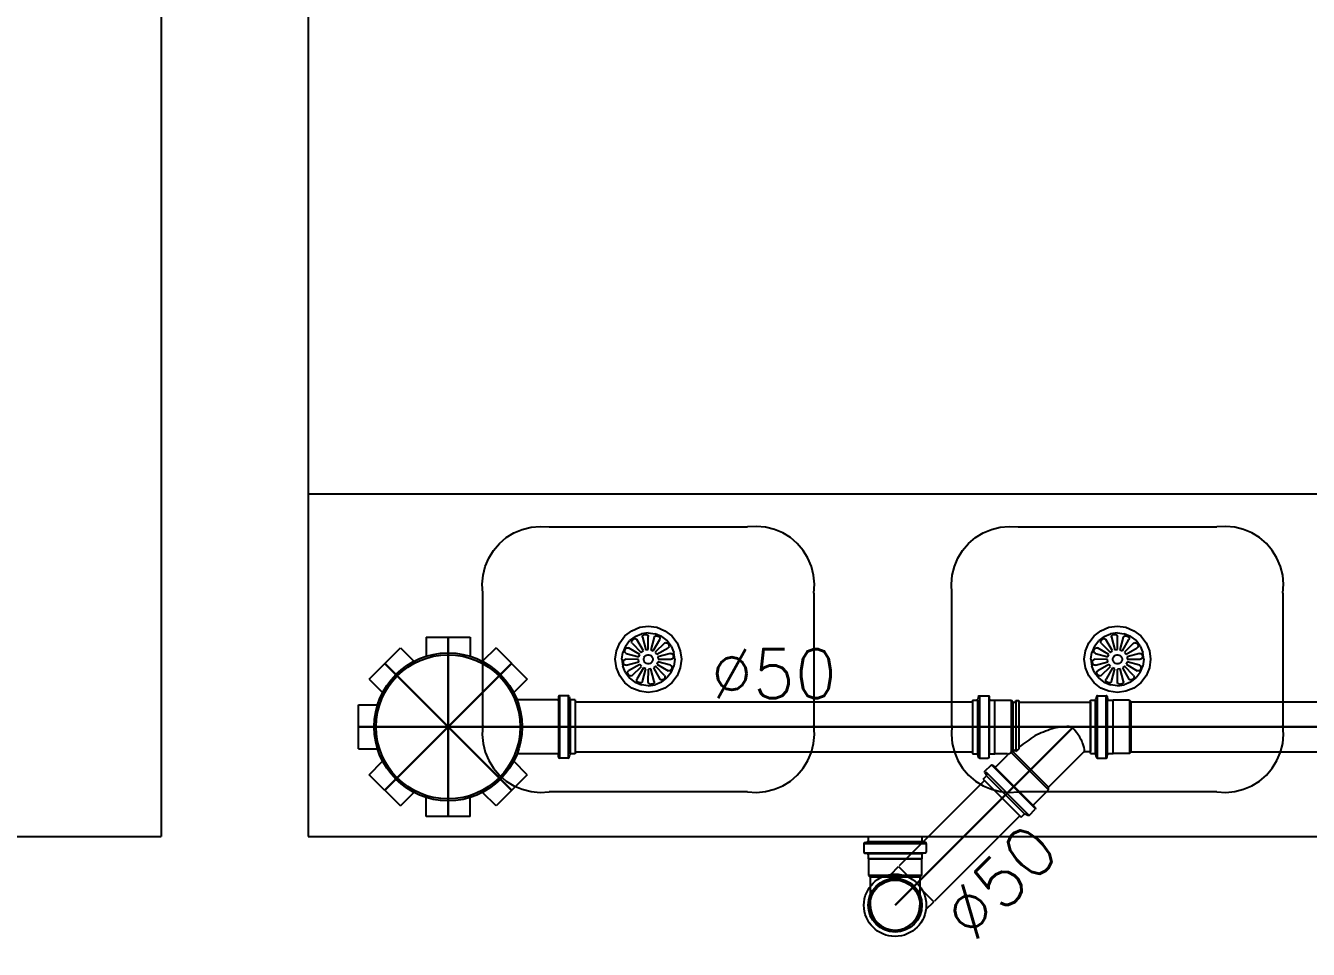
# Model space of a CAD drawing. Header units: millimetres. Extents: x 1111 to 1959, y -391 to -319.
# Drawn here: x 1414.269 to 1416.33, y -378.16 to -376.676 of the extents above; entities that cross this region are included whole.
import ezdxf
from ezdxf.enums import TextEntityAlignment as Align

# ---------------------------------------------------------------- set-up
doc = ezdxf.new("R2010")
doc.units = ezdxf.units.MM
for name, color, linetype in [('08', 8, 'Continuous'), ('ARQ-ALVENARIA', 4, 'Continuous'), ('Texto-Tubos', 7, 'Continuous'), ('TigreCad', 2, 'Continuous'), ('Tinterno', 9, 'Continuous')]:
    doc.layers.add(name, color=color, linetype=linetype)
doc.layers.add('TQ-Tubos detalhe', color=1, linetype='Continuous', lineweight=30)
doc.styles.add('TCTUBOS-TXT', font='txt.shx')

# ---------------------------------------------------------------- blocks, each defined once
blk = doc.blocks.new('01')
at = {"layer": 'ARQ-ALVENARIA', "color": 8}
for p, q in [((1149.524, -326.2613), (1149.524, -328.4613)), ((1149.674, -326.2613), (1149.674, -328.4613)), ((1144.524, -328.4613), (1149.524, -328.4613)), ((1149.674, -328.4613), (1151.674, -328.4613))]:
    blk.add_line(p, q, dxfattribs=at)
blk = doc.blocks.new('j9n50d')
at = {"layer": 'TigreCad'}
for p, q in [((30.3, 27.2), (28.5, 25.4)), ((30.3, -27.1), (30.3, 27.2)), ((47.1, 27.2), (30.3, 27.2)), ((47.3, 27.4), (47.1, 27.2)), ((47.1, -27.1), (47.1, 27.2)), ((51.9, 27.4), (47.3, 27.4)), ((53.2, 30.9), (52.9, 28.3)), ((53.4, 30.8), (53.4, -30.8)), ((62.9, 31.8), (54.2, 31.8)), ((62.9, 30.8), (62.9, -30.8)), ((63.9, 31.1), (64.7, 28.1)), ((70, 27.4), (65.6, 27.4)), ((70, 27.4), (70, -27.4)), ((28.5, 25.4), (0, 25.4)), ((28.5, -25.3), (0, -25.3)), ((30.3, -27.1), (28.5, -25.3)), ((47.1, -27.1), (30.3, -27.1)), ((47.3, -27.4), (47.1, -27.1)), ((51.9, -27.4), (47.3, -27.4)), ((53.2, -30.9), (52.9, -28.3)), ((62.9, -31.8), (54.2, -31.8)), ((63.9, -31.1), (64.7, -28.1)), ((70, -27.4), (65.6, -27.4))]:
    blk.add_line(p, q, dxfattribs=at)
for centre, radius, start, end in [((51.9, 28.4), 1, 270, 355), ((54.2, 30.8), 1, 90, 175), ((62.9, 30.8), 1, 15, 90), ((65.6, 28.4), 1, 195, 270), ((0, 0), 25.4, 90, 270), ((51.9, -28.4), 1, 5, 90), ((54.2, -30.8), 1, 185, 270), ((62.9, -30.8), 1, 270, 345), ((65.6, -28.4), 1, 90, 165)]:
    blk.add_arc(centre, radius, start, end, dxfattribs=at)
at = {"layer": 'Tinterno'}
for p, q in [((47.3, -27.4), (47.3, 27.4)), ((52.9, 27.4), (52.9, -27.4)), ((64.9, 27.4), (64.9, -27.4)), ((28.5, -25.3), (28.5, 25.4))]:
    blk.add_line(p, q, dxfattribs=at)
blk = doc.blocks.new('27150012p')
at = {"layer": 'TigreCad'}
for p, q in [((-80.6, 48.8), (-48.8, 80.6)), ((-48.8, 80.6), (-35.1, 66.9)), ((-22.5, 91.5), (-22.5, 72.1)), ((-22.5, 91.5), (22.5, 91.5)), ((22.5, 91.5), (22.5, 72.1)), ((48.8, 80.6), (35.1, 66.9)), ((48.8, 80.6), (80.6, 48.8)), ((-80.6, 48.8), (-66.9, 35.1)), ((80.6, 48.8), (66.9, 35.1)), ((111.4, 27.4), (70.4, 27.4)), ((112.7, 30.9), (112.4, 28.3)), ((122.4, 31.8), (113.7, 31.8)), ((113.7, 30.8), (113.7, -30.8)), ((122.4, 30.8), (122.4, -30.8)), ((123.4, 31.1), (124.2, 28.1)), ((129.5, 27.4), (125.1, 27.4)), ((129.5, 27.4), (129.5, -27.4)), ((-91.5, -22.5), (-91.5, 22.5)), ((-91.5, 22.5), (-72.1, 22.5)), ((-91.5, -22.5), (-72.1, -22.5)), ((-80.6, -48.8), (-66.9, -35.1)), ((80.6, -48.8), (66.9, -35.1)), ((111.4, -27.4), (70.4, -27.4)), ((112.7, -30.9), (112.4, -28.3)), ((122.4, -31.8), (113.7, -31.8)), ((123.4, -31.1), (124.2, -28.1)), ((129.5, -27.4), (125.1, -27.4)), ((-48.8, -80.6), (-80.6, -48.8)), ((80.6, -48.8), (48.8, -80.6)), ((-48.8, -80.6), (-35.1, -66.9)), ((-22.5, -91.5), (-22.5, -72.1)), ((22.5, -91.5), (22.5, -72.1)), ((48.8, -80.6), (35.1, -66.9)), ((22.5, -91.5), (-22.5, -91.5))]:
    blk.add_line(p, q, dxfattribs=at)
blk.add_circle((0, 0), 75.5, dxfattribs=at)
for centre, start, end in [((111.4, 28.4), 270, 355), ((113.7, 30.8), 90, 175), ((122.4, 30.8), 15, 90), ((125.1, 28.4), 195, 270), ((111.4, -28.4), 5, 90), ((113.7, -30.8), 185, 270), ((122.4, -30.8), 270, 345), ((125.1, -28.4), 90, 165)]:
    blk.add_arc(centre, 1, start, end, dxfattribs=at)
at = {"layer": 'Tinterno'}
for p, q in [((112.4, 27.4), (112.4, -27.4)), ((124.4, 27.4), (124.4, -27.4))]:
    blk.add_line(p, q, dxfattribs=at)
blk.add_circle((0, 0), 73.5, dxfattribs=at)
blk = doc.blocks.new('26276942p')
at = {"layer": 'TigreCad'}
for p, q in [((55.7, 25.3), (55.8, 26.9)), ((58.7, 26.9), (55.8, 26.9)), ((58.9, 25.3), (58.7, 26.9)), ((63.3, 27.1), (61.5, 25.3)), ((63.3, -26.1), (63.3, 27.1)), ((80.1, 27.1), (63.3, 27.1)), ((80.3, 27.3), (80.1, 27.1)), ((80.3, -27.4), (80.3, 27.3)), ((84.9, 27.3), (80.3, 27.3)), ((86.2, 30.9), (85.9, 28.3)), ((86.4, 30.8), (86.4, -30.8)), ((95.9, 31.8), (87.2, 31.8)), ((95.9, 30.8), (95.9, -30.8)), ((96.9, 31.1), (97.7, 28.1)), ((103, 27.3), (98.6, 27.3)), ((103, 27.3), (103, -27.4)), ((55.7, 25.3), (-17.5, 25.3)), ((55.7, 25.3), (55.7, -22.7)), ((61.5, 25.3), (58.9, 25.3)), ((58.9, 25.3), (58.9, -25.3)), ((-11.1, -25.3), (-17.5, -25.3)), ((25.5, -61.4), (-10.1, -25.8)), ((58.9, -25.3), (55.7, -22.7)), ((25.5, -64.2), (63.5, -26.3)), ((79.4, -40.7), (67.5, -28.9)), ((80.1, -27.1), (68.2, -27.1)), ((80.3, -27.4), (80.1, -27.1)), ((84.9, -27.4), (80.3, -27.4)), ((82.8, -39.1), (80.7, -40.8)), ((90.3, -45.3), (84.1, -39.1)), ((86.2, -30.9), (85.9, -28.3)), ((95.9, -31.8), (87.2, -31.8)), ((96.9, -31.1), (97.7, -28.1)), ((103, -27.4), (98.6, -27.4)), ((82.9, -39.3), (39.3, -82.9)), ((88.6, -49.9), (49.9, -88.6)), ((90.5, -46.5), (88.9, -49.2)), ((92.2, -53.5), (89.1, -50.4)), ((25.5, -64.2), (25.5, -61.4)), ((40.7, -79.4), (25.5, -64.2)), ((92.2, -53.5), (53.5, -92.2)), ((39.1, -82.8), (40.8, -80.7)), ((45.3, -90.3), (39.1, -84.1)), ((46.5, -90.5), (49.2, -88.9)), ((53.5, -92.2), (50.4, -89.1))]:
    blk.add_line(p, q, dxfattribs=at)
for points in [[(0.6, -1.3, -0.153495), (4.7, 0.2, -0.085604), (21.8, -2.1, -0.043194), (39.4, -9.3, -0.022416), (55.7, -20.8, -0.009739)], [(-11.3, -25.3, -0.086386), (-9.5, -16.9, -0.063763), (-4.1, -7.1, -0.026182), (0.6, -1.3, -0.049941)], [(58.9, -23.3, -0.003371), (61.2, -25.2, -0.009739), (67.2, -28.1, -0.042942)]]:
    blk.add_lwpolyline(points, format="xyb", dxfattribs=at)
for centre, radius, start, end in [((84.9, 28.3), 1, 270, 355), ((87.2, 30.8), 1, 90, 175), ((95.9, 30.8), 1, 15, 90), ((98.6, 28.3), 1, 195, 270), ((-11.1, -26.8), 1.5, 45, 90), ((68.2, -28.1), 1, 90, 225), ((83.4, -39.8), 1, 45, 130), ((84.9, -28.4), 1, 5, 90), ((87.2, -30.8), 1, 185, 270), ((95.9, -30.8), 1, 270, 345), ((98.6, -28.4), 1, 90, 165), ((80.1, -40), 1, 225, 310), ((89.8, -49.7), 1, 150, 225), ((89.6, -46), 1, 330, 45), ((39.8, -83.4), 1, 140, 225), ((40, -80.1), 1, 320, 45), ((46, -89.6), 1, 225, 300), ((49.7, -89.8), 1, 45, 120)]:
    blk.add_arc(centre, radius, start, end, dxfattribs=at)
at = {"layer": 'Tinterno'}
for p, q in [((55.8, 26.9), (55.8, -22.8)), ((58.7, 26.9), (58.7, -25.2)), ((80.1, -27.1), (80.1, 27.1)), ((85.9, 27.3), (85.9, -27.4)), ((97.9, 27.3), (97.9, -27.4)), ((-17.5, 25.3), (-17.5, -25.3)), ((61.5, -25.3), (61.5, 25.3)), ((61.6, -25.4), (25.5, -61.4)), ((80, -41.4), (41.4, -80)), ((89.6, -46), (46, -89.6))]:
    blk.add_line(p, q, dxfattribs=at)
blk = doc.blocks.new('11030602p')
at = {"layer": 'TigreCad'}
for p, q in [((0, 27.3), (4.4, 27.3)), ((0, -27.3), (0, 27.3)), ((6.1, 31.1), (5.3, 28.1)), ((7.1, 31.8), (15.8, 31.8)), ((7.1, -30.8), (7.1, 30.8)), ((15.8, -30.8), (15.8, 30.8)), ((16.8, 30.9), (17.1, 28.3)), ((18.1, 27.3), (22.7, 27.3)), ((22.7, 27.3), (23, 27.1)), ((39.7, 27.1), (23, 27.1)), ((39.7, 27.1), (41.5, 25.4)), ((41.5, -25.4), (41.5, 25.4)), ((39.7, -27.1), (41.5, -25.4)), ((0, -27.3), (4.4, -27.3)), ((6.1, -31.1), (5.3, -28.1)), ((7.1, -31.8), (15.8, -31.8)), ((16.8, -30.9), (17.1, -28.3)), ((18.1, -27.3), (22.7, -27.3)), ((22.7, -27.3), (23, -27.1)), ((39.7, -27.1), (23, -27.1))]:
    blk.add_line(p, q, dxfattribs=at)
for centre, start, end in [((4.4, 28.4), 270, 345), ((7.1, 30.8), 90, 165), ((15.8, 30.8), 5, 90), ((18.1, 28.4), 185, 270), ((4.4, -28.3), 15, 90), ((7.1, -30.8), 195, 270), ((15.8, -30.8), 270, 355), ((18.1, -28.3), 90, 175)]:
    blk.add_arc(centre, 1, start, end, dxfattribs=at)
at = {"layer": 'Tinterno'}
for p, q in [((5.1, -27.3), (5.1, 27.3)), ((17.1, -27.3), (17.1, 27.3)), ((22.7, 27.3), (22.7, -27.3)), ((23, -27.1), (23, 27.1)), ((39.7, 27.1), (39.7, -27.1))]:
    blk.add_line(p, q, dxfattribs=at)
blk = doc.blocks.new('j9n50s')
at = {"layer": 'TigreCad'}
for p, q in [((19.2, 25.4), (30.3, 25.4)), ((19.2, -25.4), (30.3, -25.4))]:
    blk.add_line(p, q, dxfattribs=at)
for radius in [31.8, 27.4]:
    blk.add_circle((0, 0), radius, dxfattribs=at)
at = {"layer": 'Tinterno'}
for p, q in [((30.3, 25.4), (30.3, 9.7)), ((30.3, -9.7), (30.3, -25.4))]:
    blk.add_line(p, q, dxfattribs=at)
blk.add_circle((0, 0), 25.6, dxfattribs=at)

msp = doc.modelspace()

# ---------------------------------------------------------------- linework, layer by layer
at = {"layer": '08'}
for p, q in [((1414.7229, -377.4277), (1417.8727, -377.4277)), ((1415.0536, -377.4904), (1415.067, -377.4848)), ((1415.067, -377.4848), (1415.081, -377.4813)), ((1415.081, -377.4813), (1415.0955, -377.48)), ((1415.0955, -377.48), (1415.11, -377.4809)), ((1415.11, -377.4809), (1415.429, -377.4809)), ((1415.4435, -377.48), (1415.429, -377.4809)), ((1415.458, -377.4813), (1415.4435, -377.48)), ((1415.4721, -377.4848), (1415.458, -377.4813)), ((1415.4854, -377.4904), (1415.4721, -377.4848)), ((1415.8073, -377.4904), (1415.8207, -377.4848)), ((1415.8207, -377.4848), (1415.8348, -377.4813)), ((1415.8348, -377.4813), (1415.8493, -377.48)), ((1415.8493, -377.48), (1415.8637, -377.4809)), ((1415.8637, -377.4809), (1416.1828, -377.4809)), ((1416.1973, -377.48), (1416.1828, -377.4809)), ((1416.2117, -377.4813), (1416.1973, -377.48)), ((1416.2258, -377.4848), (1416.2117, -377.4813)), ((1416.2392, -377.4904), (1416.2258, -377.4848)), ((1415.0302, -377.5075), (1415.0412, -377.498)), ((1415.0412, -377.498), (1415.0536, -377.4904)), ((1415.4978, -377.498), (1415.4854, -377.4904)), ((1415.5088, -377.5075), (1415.4978, -377.498)), ((1415.784, -377.5075), (1415.795, -377.498)), ((1415.795, -377.498), (1415.8073, -377.4904)), ((1416.2516, -377.498), (1416.2392, -377.4904)), ((1416.2626, -377.5075), (1416.2516, -377.498)), ((1415.0131, -377.5309), (1415.0208, -377.5185)), ((1415.0208, -377.5185), (1415.0302, -377.5075)), ((1415.5183, -377.5185), (1415.5088, -377.5075)), ((1415.5259, -377.5309), (1415.5183, -377.5185)), ((1415.7669, -377.5309), (1415.7745, -377.5185)), ((1415.7745, -377.5185), (1415.784, -377.5075)), ((1416.272, -377.5185), (1416.2626, -377.5075)), ((1416.2796, -377.5309), (1416.272, -377.5185)), ((1415.004, -377.5583), (1415.0075, -377.5442)), ((1415.0075, -377.5442), (1415.0131, -377.5309)), ((1415.5315, -377.5442), (1415.5259, -377.5309)), ((1415.535, -377.5583), (1415.5315, -377.5442)), ((1415.7578, -377.5583), (1415.7613, -377.5442)), ((1415.7613, -377.5442), (1415.7669, -377.5309)), ((1416.2853, -377.5442), (1416.2796, -377.5309)), ((1416.2888, -377.5583), (1416.2853, -377.5442)), ((1415.0027, -377.5728), (1415.004, -377.5583)), ((1415.5363, -377.5728), (1415.535, -377.5583)), ((1415.7565, -377.5728), (1415.7578, -377.5583)), ((1416.2901, -377.5728), (1416.2888, -377.5583)), ((1415.0036, -377.5873), (1415.0027, -377.5728)), ((1415.0036, -377.8), (1415.0036, -377.5873)), ((1415.5354, -377.5873), (1415.5363, -377.5728)), ((1415.5354, -377.5873), (1415.5354, -377.8)), ((1415.7574, -377.5873), (1415.7565, -377.5728)), ((1415.7574, -377.8), (1415.7574, -377.5873)), ((1416.2892, -377.5873), (1416.2901, -377.5728)), ((1416.2892, -377.5873), (1416.2892, -377.8)), ((1415.2319, -377.656), (1415.2429, -377.6476)), ((1415.2319, -377.656), (1415.2429, -377.6476)), ((1415.2429, -377.6476), (1415.2558, -377.6422)), ((1415.2429, -377.6476), (1415.2558, -377.6422)), ((1415.2558, -377.6422), (1415.2695, -377.6404)), ((1415.2558, -377.6422), (1415.2695, -377.6404)), ((1415.2695, -377.6404), (1415.2833, -377.6422)), ((1415.2695, -377.6404), (1415.2833, -377.6422)), ((1415.2833, -377.6422), (1415.2961, -377.6476)), ((1415.2833, -377.6422), (1415.2961, -377.6476)), ((1415.2961, -377.6476), (1415.3071, -377.656)), ((1415.2961, -377.6476), (1415.3071, -377.656)), ((1415.9857, -377.656), (1415.9967, -377.6476)), ((1415.9857, -377.656), (1415.9967, -377.6476)), ((1415.9967, -377.6476), (1416.0095, -377.6422)), ((1415.9967, -377.6476), (1416.0095, -377.6422)), ((1416.0095, -377.6422), (1416.0233, -377.6404)), ((1416.0095, -377.6422), (1416.0233, -377.6404)), ((1416.0233, -377.6404), (1416.037, -377.6422)), ((1416.0233, -377.6404), (1416.037, -377.6422)), ((1416.037, -377.6422), (1416.0499, -377.6476)), ((1416.037, -377.6422), (1416.0499, -377.6476)), ((1416.0499, -377.6476), (1416.0609, -377.656)), ((1416.0499, -377.6476), (1416.0609, -377.656)), ((1415.2182, -377.6798), (1415.2235, -377.667)), ((1415.2182, -377.6798), (1415.2235, -377.667)), ((1415.2235, -377.667), (1415.2319, -377.656)), ((1415.2235, -377.667), (1415.2319, -377.656)), ((1415.2328, -377.6724), (1415.2395, -377.6636)), ((1415.2483, -377.6568), (1415.2395, -377.6636)), ((1415.2427, -377.6658), (1415.2428, -377.6647)), ((1415.243, -377.6669), (1415.2427, -377.6658)), ((1415.2428, -377.6647), (1415.2432, -377.6635)), ((1415.2436, -377.6677), (1415.243, -377.6669)), ((1415.2432, -377.6635), (1415.2439, -377.6624)), ((1415.2436, -377.6677), (1415.2582, -377.6824)), ((1415.2439, -377.6624), (1415.2449, -377.6615)), ((1415.2449, -377.6615), (1415.246, -377.6608)), ((1415.246, -377.6608), (1415.2472, -377.6604)), ((1415.2472, -377.6604), (1415.2485, -377.6603)), ((1415.2483, -377.6568), (1415.2585, -377.6526)), ((1415.2485, -377.6603), (1415.2496, -377.6606)), ((1415.2496, -377.6606), (1415.2505, -377.6611)), ((1415.2505, -377.6611), (1415.2512, -377.6619)), ((1415.2615, -377.6798), (1415.2512, -377.6619)), ((1415.2695, -377.6512), (1415.2585, -377.6526)), ((1415.2599, -377.6572), (1415.2602, -377.6561)), ((1415.26, -377.6582), (1415.2599, -377.6572)), ((1415.26, -377.6582), (1415.2653, -377.6782)), ((1415.2602, -377.6561), (1415.2608, -377.6552)), ((1415.2608, -377.6552), (1415.2618, -377.6544)), ((1415.2618, -377.6544), (1415.2629, -377.6538)), ((1415.2629, -377.6538), (1415.2642, -377.6535)), ((1415.2642, -377.6535), (1415.2655, -377.6535)), ((1415.2655, -377.6535), (1415.2668, -377.6537)), ((1415.2668, -377.6537), (1415.2679, -377.6543)), ((1415.2679, -377.6543), (1415.2688, -377.655)), ((1415.2688, -377.655), (1415.2693, -377.6559)), ((1415.2693, -377.6559), (1415.2695, -377.657)), ((1415.2694, -377.6777), (1415.2695, -377.657)), ((1415.2695, -377.6512), (1415.2805, -377.6526)), ((1415.279, -377.6582), (1415.2736, -377.6782)), ((1415.2774, -377.6797), (1415.2878, -377.6619)), ((1415.279, -377.6582), (1415.2794, -377.6573)), ((1415.2794, -377.6573), (1415.2802, -377.6565)), ((1415.2802, -377.6565), (1415.2812, -377.656)), ((1415.2907, -377.6568), (1415.2805, -377.6526)), ((1415.2954, -377.6677), (1415.2807, -377.6823)), ((1415.2812, -377.656), (1415.2824, -377.6558)), ((1415.2824, -377.6558), (1415.2837, -377.6558)), ((1415.2837, -377.6558), (1415.285, -377.6562)), ((1415.285, -377.6562), (1415.2862, -377.6569)), ((1415.2862, -377.6569), (1415.2871, -377.6577)), ((1415.2871, -377.6577), (1415.2878, -377.6587)), ((1415.2878, -377.6587), (1415.2882, -377.6598)), ((1415.2882, -377.6609), (1415.2878, -377.6619)), ((1415.2882, -377.6598), (1415.2882, -377.6609)), ((1415.2907, -377.6568), (1415.2995, -377.6636)), ((1415.2954, -377.6677), (1415.2963, -377.6671)), ((1415.2963, -377.6671), (1415.2973, -377.6668)), ((1415.2973, -377.6668), (1415.2984, -377.6669)), ((1415.2984, -377.6669), (1415.2996, -377.6673)), ((1415.3063, -377.6724), (1415.2995, -377.6636)), ((1415.2996, -377.6673), (1415.3007, -377.668)), ((1415.3007, -377.668), (1415.3016, -377.669)), ((1415.3016, -377.669), (1415.3023, -377.6701)), ((1415.3023, -377.6701), (1415.3027, -377.6713)), ((1415.3071, -377.656), (1415.3156, -377.667)), ((1415.3071, -377.656), (1415.3156, -377.667)), ((1415.3156, -377.667), (1415.3209, -377.6798)), ((1415.3156, -377.667), (1415.3209, -377.6798)), ((1415.9719, -377.6798), (1415.9772, -377.667)), ((1415.9719, -377.6798), (1415.9772, -377.667)), ((1415.9772, -377.667), (1415.9857, -377.656)), ((1415.9772, -377.667), (1415.9857, -377.656)), ((1415.9865, -377.6724), (1415.9933, -377.6636)), ((1416.0021, -377.6568), (1415.9933, -377.6636)), ((1415.9965, -377.6647), (1415.997, -377.6635)), ((1415.9965, -377.6658), (1415.9965, -377.6647)), ((1415.9968, -377.6669), (1415.9965, -377.6658)), ((1415.9973, -377.6677), (1415.9968, -377.6669)), ((1415.997, -377.6635), (1415.9977, -377.6624)), ((1415.9973, -377.6677), (1416.0119, -377.6824)), ((1415.9977, -377.6624), (1415.9986, -377.6615)), ((1415.9986, -377.6615), (1415.9998, -377.6608)), ((1415.9998, -377.6608), (1416.001, -377.6604)), ((1416.001, -377.6604), (1416.0022, -377.6603)), ((1416.0021, -377.6568), (1416.0123, -377.6526)), ((1416.0022, -377.6603), (1416.0033, -377.6606)), ((1416.0033, -377.6606), (1416.0043, -377.6611)), ((1416.0043, -377.6611), (1416.0049, -377.6619)), ((1416.0152, -377.6798), (1416.0049, -377.6619)), ((1416.0233, -377.6512), (1416.0123, -377.6526)), ((1416.0137, -377.6572), (1416.014, -377.6561)), ((1416.0138, -377.6582), (1416.0137, -377.6572)), ((1416.0138, -377.6582), (1416.0191, -377.6782)), ((1416.014, -377.6561), (1416.0146, -377.6552)), ((1416.0146, -377.6552), (1416.0155, -377.6544)), ((1416.0155, -377.6544), (1416.0167, -377.6538)), ((1416.0167, -377.6538), (1416.018, -377.6535)), ((1416.018, -377.6535), (1416.0193, -377.6535)), ((1416.0193, -377.6535), (1416.0206, -377.6537)), ((1416.0206, -377.6537), (1416.0217, -377.6543)), ((1416.0217, -377.6543), (1416.0225, -377.655)), ((1416.0225, -377.655), (1416.0231, -377.6559)), ((1416.0231, -377.6559), (1416.0233, -377.657)), ((1416.0232, -377.6777), (1416.0233, -377.657)), ((1416.0233, -377.6512), (1416.0342, -377.6526)), ((1416.0327, -377.6582), (1416.0273, -377.6782)), ((1416.0312, -377.6797), (1416.0416, -377.6619)), ((1416.0327, -377.6582), (1416.0332, -377.6573)), ((1416.0332, -377.6573), (1416.0339, -377.6565)), ((1416.0339, -377.6565), (1416.035, -377.656)), ((1416.0445, -377.6568), (1416.0342, -377.6526)), ((1416.0492, -377.6677), (1416.0345, -377.6823)), ((1416.035, -377.656), (1416.0362, -377.6558)), ((1416.0362, -377.6558), (1416.0375, -377.6558)), ((1416.0375, -377.6558), (1416.0387, -377.6562)), ((1416.0387, -377.6562), (1416.0399, -377.6569)), ((1416.0399, -377.6569), (1416.0409, -377.6577)), ((1416.0409, -377.6577), (1416.0416, -377.6587)), ((1416.0416, -377.6587), (1416.0419, -377.6598)), ((1416.0419, -377.6609), (1416.0416, -377.6619)), ((1416.0419, -377.6598), (1416.0419, -377.6609)), ((1416.0445, -377.6568), (1416.0533, -377.6636)), ((1416.0492, -377.6677), (1416.05, -377.6671)), ((1416.05, -377.6671), (1416.0511, -377.6668)), ((1416.0511, -377.6668), (1416.0522, -377.6669)), ((1416.0522, -377.6669), (1416.0534, -377.6673)), ((1416.06, -377.6724), (1416.0533, -377.6636)), ((1416.0534, -377.6673), (1416.0544, -377.668)), ((1416.0544, -377.668), (1416.0554, -377.669)), ((1416.0554, -377.669), (1416.0561, -377.6701)), ((1416.0561, -377.6701), (1416.0565, -377.6713)), ((1416.0609, -377.656), (1416.0693, -377.667)), ((1416.0609, -377.656), (1416.0693, -377.667)), ((1416.0693, -377.667), (1416.0746, -377.6798)), ((1416.0693, -377.667), (1416.0746, -377.6798)), ((1415.2163, -377.6936), (1415.2182, -377.6798)), ((1415.2163, -377.6936), (1415.2182, -377.6798)), ((1415.2271, -377.6936), (1415.2285, -377.6826)), ((1415.2328, -377.6724), (1415.2285, -377.6826)), ((1415.2317, -377.6807), (1415.2318, -377.6794)), ((1415.2319, -377.6819), (1415.2317, -377.6807)), ((1415.2318, -377.6794), (1415.2321, -377.6781)), ((1415.2324, -377.6829), (1415.2319, -377.6819)), ((1415.2321, -377.6781), (1415.2328, -377.677)), ((1415.2332, -377.6837), (1415.2324, -377.6829)), ((1415.2328, -377.677), (1415.2336, -377.676)), ((1415.2341, -377.6841), (1415.2332, -377.6837)), ((1415.2336, -377.676), (1415.2346, -377.6753)), ((1415.2341, -377.6841), (1415.2541, -377.6896)), ((1415.2346, -377.6753), (1415.2357, -377.675)), ((1415.2357, -377.675), (1415.2368, -377.675)), ((1415.2368, -377.675), (1415.2378, -377.6753)), ((1415.2557, -377.6857), (1415.2378, -377.6753)), ((1415.2541, -377.6896), (1415.2557, -377.6857)), ((1415.2582, -377.6824), (1415.2615, -377.6798)), ((1415.2621, -377.6927), (1415.2626, -377.6908)), ((1415.2626, -377.6908), (1415.2636, -377.6891)), ((1415.2636, -377.6891), (1415.265, -377.6877)), ((1415.265, -377.6877), (1415.2667, -377.6867)), ((1415.2653, -377.6782), (1415.2694, -377.6777)), ((1415.2667, -377.6867), (1415.2685, -377.6862)), ((1415.2685, -377.6862), (1415.2705, -377.6862)), ((1415.2705, -377.6862), (1415.2724, -377.6867)), ((1415.2724, -377.6867), (1415.274, -377.6877)), ((1415.2736, -377.6782), (1415.2774, -377.6797)), ((1415.274, -377.6877), (1415.2754, -377.6891)), ((1415.2754, -377.6891), (1415.2764, -377.6908)), ((1415.2764, -377.6908), (1415.2769, -377.6926)), ((1415.2807, -377.6823), (1415.2833, -377.6855)), ((1415.2833, -377.6855), (1415.3012, -377.6753)), ((1415.3049, -377.6841), (1415.2849, -377.6894)), ((1415.2849, -377.6894), (1415.2855, -377.6935)), ((1415.302, -377.6746), (1415.3012, -377.6753)), ((1415.3026, -377.6737), (1415.302, -377.6746)), ((1415.3028, -377.6726), (1415.3026, -377.6737)), ((1415.3027, -377.6713), (1415.3028, -377.6726)), ((1415.3049, -377.6841), (1415.3059, -377.684)), ((1415.3059, -377.684), (1415.307, -377.6843)), ((1415.3063, -377.6724), (1415.3105, -377.6826)), ((1415.307, -377.6843), (1415.3079, -377.6849)), ((1415.3079, -377.6849), (1415.3087, -377.6859)), ((1415.3087, -377.6859), (1415.3093, -377.687)), ((1415.3094, -377.6909), (1415.3089, -377.692)), ((1415.3093, -377.687), (1415.3096, -377.6883)), ((1415.3097, -377.6896), (1415.3094, -377.6909)), ((1415.3096, -377.6883), (1415.3097, -377.6896)), ((1415.312, -377.6936), (1415.3105, -377.6826)), ((1415.3209, -377.6798), (1415.3227, -377.6936)), ((1415.3209, -377.6798), (1415.3227, -377.6936)), ((1415.9701, -377.6936), (1415.9719, -377.6798)), ((1415.9701, -377.6936), (1415.9719, -377.6798)), ((1415.9808, -377.6936), (1415.9823, -377.6826)), ((1415.9865, -377.6724), (1415.9823, -377.6826)), ((1415.9854, -377.6807), (1415.9855, -377.6794)), ((1415.9857, -377.6819), (1415.9854, -377.6807)), ((1415.9855, -377.6794), (1415.9859, -377.6781)), ((1415.9862, -377.6829), (1415.9857, -377.6819)), ((1415.9859, -377.6781), (1415.9865, -377.677)), ((1415.9869, -377.6837), (1415.9862, -377.6829)), ((1415.9865, -377.677), (1415.9874, -377.676)), ((1415.9879, -377.6841), (1415.9869, -377.6837)), ((1415.9874, -377.676), (1415.9884, -377.6753)), ((1415.9879, -377.6841), (1416.0078, -377.6896)), ((1415.9884, -377.6753), (1415.9895, -377.675)), ((1415.9895, -377.675), (1415.9906, -377.675)), ((1415.9906, -377.675), (1415.9915, -377.6753)), ((1416.0094, -377.6857), (1415.9915, -377.6753)), ((1416.0078, -377.6896), (1416.0094, -377.6857)), ((1416.0119, -377.6824), (1416.0152, -377.6798)), ((1416.0159, -377.6927), (1416.0164, -377.6908)), ((1416.0164, -377.6908), (1416.0174, -377.6891)), ((1416.0174, -377.6891), (1416.0187, -377.6877)), ((1416.0187, -377.6877), (1416.0204, -377.6867)), ((1416.0191, -377.6782), (1416.0232, -377.6777)), ((1416.0204, -377.6867), (1416.0223, -377.6862)), ((1416.0223, -377.6862), (1416.0242, -377.6862)), ((1416.0242, -377.6862), (1416.0261, -377.6867)), ((1416.0261, -377.6867), (1416.0278, -377.6877)), ((1416.0273, -377.6782), (1416.0312, -377.6797)), ((1416.0278, -377.6877), (1416.0292, -377.6891)), ((1416.0292, -377.6891), (1416.0302, -377.6908)), ((1416.0302, -377.6908), (1416.0307, -377.6926)), ((1416.0345, -377.6823), (1416.0371, -377.6855)), ((1416.0371, -377.6855), (1416.055, -377.6753)), ((1416.0587, -377.6841), (1416.0387, -377.6894)), ((1416.0387, -377.6894), (1416.0392, -377.6935)), ((1416.0558, -377.6746), (1416.055, -377.6753)), ((1416.0563, -377.6737), (1416.0558, -377.6746)), ((1416.0566, -377.6726), (1416.0563, -377.6737)), ((1416.0565, -377.6713), (1416.0566, -377.6726)), ((1416.0587, -377.6841), (1416.0597, -377.684)), ((1416.0597, -377.684), (1416.0607, -377.6843)), ((1416.06, -377.6724), (1416.0643, -377.6826)), ((1416.0607, -377.6843), (1416.0617, -377.6849)), ((1416.0617, -377.6849), (1416.0625, -377.6859)), ((1416.0625, -377.6859), (1416.0631, -377.687)), ((1416.0632, -377.6909), (1416.0626, -377.692)), ((1416.0631, -377.687), (1416.0634, -377.6883)), ((1416.0634, -377.6896), (1416.0632, -377.6909)), ((1416.0634, -377.6883), (1416.0634, -377.6896)), ((1416.0657, -377.6936), (1416.0643, -377.6826)), ((1416.0746, -377.6798), (1416.0765, -377.6936)), ((1416.0746, -377.6798), (1416.0765, -377.6936)), ((1415.2182, -377.7074), (1415.2163, -377.6936)), ((1415.2182, -377.7074), (1415.2163, -377.6936)), ((1415.2235, -377.7202), (1415.2182, -377.7074)), ((1415.2235, -377.7202), (1415.2182, -377.7074)), ((1415.2271, -377.6936), (1415.2285, -377.7046)), ((1415.2328, -377.7148), (1415.2285, -377.7046)), ((1415.2294, -377.6976), (1415.2296, -377.6963)), ((1415.2294, -377.6989), (1415.2294, -377.6976)), ((1415.2297, -377.7002), (1415.2294, -377.6989)), ((1415.2296, -377.6963), (1415.2302, -377.6952)), ((1415.2303, -377.7014), (1415.2297, -377.7002)), ((1415.2302, -377.6952), (1415.2309, -377.6944)), ((1415.2311, -377.7023), (1415.2303, -377.7014)), ((1415.2309, -377.6944), (1415.2318, -377.6938)), ((1415.2321, -377.7029), (1415.2311, -377.7023)), ((1415.2318, -377.6938), (1415.2329, -377.6936)), ((1415.2331, -377.7032), (1415.2321, -377.7029)), ((1415.2536, -377.6937), (1415.2329, -377.6936)), ((1415.2341, -377.7031), (1415.2331, -377.7032)), ((1415.2341, -377.7031), (1415.2541, -377.6978)), ((1415.2557, -377.7017), (1415.2378, -377.712)), ((1415.2436, -377.7195), (1415.2583, -377.705)), ((1415.2616, -377.7075), (1415.2512, -377.7254)), ((1415.2541, -377.6978), (1415.2536, -377.6937)), ((1415.2583, -377.705), (1415.2557, -377.7017)), ((1415.26, -377.729), (1415.2655, -377.709)), ((1415.2655, -377.709), (1415.2616, -377.7075)), ((1415.2621, -377.6946), (1415.2621, -377.6927)), ((1415.2626, -377.6965), (1415.2621, -377.6946)), ((1415.2636, -377.6982), (1415.2626, -377.6965)), ((1415.265, -377.6995), (1415.2636, -377.6982)), ((1415.2667, -377.7005), (1415.265, -377.6995)), ((1415.2686, -377.701), (1415.2667, -377.7005)), ((1415.2705, -377.701), (1415.2686, -377.701)), ((1415.2695, -377.7303), (1415.2696, -377.7096)), ((1415.2737, -377.709), (1415.2696, -377.7096)), ((1415.2724, -377.7005), (1415.2705, -377.701)), ((1415.2741, -377.6995), (1415.2724, -377.7005)), ((1415.279, -377.729), (1415.2737, -377.709)), ((1415.2754, -377.6981), (1415.2741, -377.6995)), ((1415.2764, -377.6964), (1415.2754, -377.6981)), ((1415.2769, -377.6946), (1415.2764, -377.6964)), ((1415.2769, -377.6926), (1415.2769, -377.6946)), ((1415.2809, -377.7048), (1415.2776, -377.7074)), ((1415.2776, -377.7074), (1415.2879, -377.7253)), ((1415.2954, -377.7195), (1415.2809, -377.7048)), ((1415.2849, -377.6976), (1415.2834, -377.7015)), ((1415.2834, -377.7015), (1415.3013, -377.7119)), ((1415.3049, -377.7031), (1415.2849, -377.6976)), ((1415.2855, -377.6935), (1415.3062, -377.6936)), ((1415.3044, -377.7119), (1415.3033, -377.7123)), ((1415.3054, -377.7112), (1415.3044, -377.7119)), ((1415.3049, -377.7031), (1415.3059, -377.7035)), ((1415.3063, -377.7102), (1415.3054, -377.7112)), ((1415.3059, -377.7035), (1415.3066, -377.7043)), ((1415.3072, -377.6934), (1415.3062, -377.6936)), ((1415.3063, -377.7148), (1415.3105, -377.7046)), ((1415.3069, -377.7091), (1415.3063, -377.7102)), ((1415.3066, -377.7043), (1415.3071, -377.7053)), ((1415.3073, -377.7078), (1415.3069, -377.7091)), ((1415.3071, -377.7053), (1415.3074, -377.7065)), ((1415.3081, -377.6929), (1415.3072, -377.6934)), ((1415.3074, -377.7065), (1415.3073, -377.7078)), ((1415.3089, -377.692), (1415.3081, -377.6929)), ((1415.312, -377.6936), (1415.3105, -377.7046)), ((1415.3209, -377.7074), (1415.3156, -377.7202)), ((1415.3209, -377.7074), (1415.3156, -377.7202)), ((1415.3227, -377.6936), (1415.3209, -377.7074)), ((1415.3227, -377.6936), (1415.3209, -377.7074)), ((1415.9719, -377.7074), (1415.9701, -377.6936)), ((1415.9719, -377.7074), (1415.9701, -377.6936)), ((1415.9772, -377.7202), (1415.9719, -377.7074)), ((1415.9772, -377.7202), (1415.9719, -377.7074)), ((1415.9808, -377.6936), (1415.9823, -377.7046)), ((1415.9865, -377.7148), (1415.9823, -377.7046)), ((1415.9831, -377.6976), (1415.9834, -377.6963)), ((1415.9832, -377.6989), (1415.9831, -377.6976)), ((1415.9835, -377.7002), (1415.9832, -377.6989)), ((1415.9834, -377.6963), (1415.9839, -377.6952)), ((1415.9841, -377.7014), (1415.9835, -377.7002)), ((1415.9839, -377.6952), (1415.9847, -377.6944)), ((1415.9849, -377.7023), (1415.9841, -377.7014)), ((1415.9847, -377.6944), (1415.9856, -377.6938)), ((1415.9858, -377.7029), (1415.9849, -377.7023)), ((1415.9856, -377.6938), (1415.9866, -377.6936)), ((1415.9868, -377.7032), (1415.9858, -377.7029)), ((1416.0073, -377.6937), (1415.9866, -377.6936)), ((1415.9879, -377.7031), (1415.9868, -377.7032)), ((1415.9879, -377.7031), (1416.0079, -377.6978)), ((1416.0095, -377.7017), (1415.9916, -377.712)), ((1415.9974, -377.7195), (1416.0121, -377.705)), ((1416.0154, -377.7075), (1416.005, -377.7254)), ((1416.0079, -377.6978), (1416.0073, -377.6937)), ((1416.0121, -377.705), (1416.0095, -377.7017)), ((1416.0138, -377.729), (1416.0192, -377.709)), ((1416.0192, -377.709), (1416.0154, -377.7075)), ((1416.0159, -377.6946), (1416.0159, -377.6927)), ((1416.0164, -377.6965), (1416.0159, -377.6946)), ((1416.0174, -377.6982), (1416.0164, -377.6965)), ((1416.0188, -377.6995), (1416.0174, -377.6982)), ((1416.0204, -377.7005), (1416.0188, -377.6995)), ((1416.0223, -377.701), (1416.0204, -377.7005)), ((1416.0243, -377.701), (1416.0223, -377.701)), ((1416.0233, -377.7303), (1416.0234, -377.7096)), ((1416.0275, -377.709), (1416.0234, -377.7096)), ((1416.0261, -377.7005), (1416.0243, -377.701)), ((1416.0278, -377.6995), (1416.0261, -377.7005)), ((1416.0328, -377.729), (1416.0275, -377.709)), ((1416.0292, -377.6981), (1416.0278, -377.6995)), ((1416.0302, -377.6964), (1416.0292, -377.6981)), ((1416.0307, -377.6946), (1416.0302, -377.6964)), ((1416.0307, -377.6926), (1416.0307, -377.6946)), ((1416.0346, -377.7048), (1416.0313, -377.7074)), ((1416.0313, -377.7074), (1416.0416, -377.7253)), ((1416.0492, -377.7195), (1416.0346, -377.7048)), ((1416.0387, -377.6976), (1416.0372, -377.7015)), ((1416.0372, -377.7015), (1416.055, -377.7119)), ((1416.0587, -377.7031), (1416.0387, -377.6976)), ((1416.0392, -377.6935), (1416.0599, -377.6936)), ((1416.0582, -377.7119), (1416.0571, -377.7123)), ((1416.0592, -377.7112), (1416.0582, -377.7119)), ((1416.0587, -377.7031), (1416.0596, -377.7035)), ((1416.06, -377.7102), (1416.0592, -377.7112)), ((1416.0596, -377.7035), (1416.0604, -377.7043)), ((1416.0609, -377.6934), (1416.0599, -377.6936)), ((1416.06, -377.7148), (1416.0643, -377.7046)), ((1416.0607, -377.7091), (1416.06, -377.7102)), ((1416.0604, -377.7043), (1416.0609, -377.7053)), ((1416.061, -377.7078), (1416.0607, -377.7091)), ((1416.0619, -377.6929), (1416.0609, -377.6934)), ((1416.0609, -377.7053), (1416.0611, -377.7065)), ((1416.0611, -377.7065), (1416.061, -377.7078)), ((1416.0626, -377.692), (1416.0619, -377.6929)), ((1416.0657, -377.6936), (1416.0643, -377.7046)), ((1416.0746, -377.7074), (1416.0693, -377.7202)), ((1416.0746, -377.7074), (1416.0693, -377.7202)), ((1416.0765, -377.6936), (1416.0746, -377.7074)), ((1416.0765, -377.6936), (1416.0746, -377.7074)), ((1415.2319, -377.7312), (1415.2235, -377.7202)), ((1415.2319, -377.7312), (1415.2235, -377.7202)), ((1415.2429, -377.7397), (1415.2319, -377.7312)), ((1415.2429, -377.7397), (1415.2319, -377.7312)), ((1415.2328, -377.7148), (1415.2395, -377.7236)), ((1415.2362, -377.7147), (1415.2365, -377.7136)), ((1415.2363, -377.7159), (1415.2362, -377.7147)), ((1415.2367, -377.7171), (1415.2363, -377.7159)), ((1415.2365, -377.7136), (1415.237, -377.7126)), ((1415.2374, -377.7183), (1415.2367, -377.7171)), ((1415.237, -377.7126), (1415.2378, -377.712)), ((1415.2384, -377.7192), (1415.2374, -377.7183)), ((1415.2394, -377.7199), (1415.2384, -377.7192)), ((1415.2406, -377.7203), (1415.2394, -377.7199)), ((1415.2483, -377.7304), (1415.2395, -377.7236)), ((1415.2417, -377.7204), (1415.2406, -377.7203)), ((1415.2428, -377.7201), (1415.2417, -377.7204)), ((1415.2436, -377.7195), (1415.2428, -377.7201)), ((1415.2483, -377.7304), (1415.2585, -377.7346)), ((1415.2509, -377.7263), (1415.2512, -377.7254)), ((1415.2509, -377.7274), (1415.2509, -377.7263)), ((1415.2512, -377.7285), (1415.2509, -377.7274)), ((1415.2519, -377.7295), (1415.2512, -377.7285)), ((1415.2529, -377.7304), (1415.2519, -377.7295)), ((1415.2541, -377.731), (1415.2529, -377.7304)), ((1415.2553, -377.7314), (1415.2541, -377.731)), ((1415.2566, -377.7315), (1415.2553, -377.7314)), ((1415.2578, -377.7312), (1415.2566, -377.7315)), ((1415.2589, -377.7307), (1415.2578, -377.7312)), ((1415.2596, -377.73), (1415.2589, -377.7307)), ((1415.26, -377.729), (1415.2596, -377.73)), ((1415.2697, -377.7313), (1415.2695, -377.7303)), ((1415.2703, -377.7322), (1415.2697, -377.7313)), ((1415.2711, -377.733), (1415.2703, -377.7322)), ((1415.2782, -377.732), (1415.2773, -377.7328)), ((1415.2788, -377.7311), (1415.2782, -377.732)), ((1415.2791, -377.73), (1415.2788, -377.7311)), ((1415.279, -377.729), (1415.2791, -377.73)), ((1415.2907, -377.7304), (1415.2805, -377.7346)), ((1415.2885, -377.7261), (1415.2879, -377.7253)), ((1415.2895, -377.7267), (1415.2885, -377.7261)), ((1415.2906, -377.7269), (1415.2895, -377.7267)), ((1415.2918, -377.7268), (1415.2906, -377.7269)), ((1415.2907, -377.7304), (1415.2995, -377.7236)), ((1415.293, -377.7264), (1415.2918, -377.7268)), ((1415.2942, -377.7257), (1415.293, -377.7264)), ((1415.2951, -377.7248), (1415.2942, -377.7257)), ((1415.2958, -377.7237), (1415.2951, -377.7248)), ((1415.2954, -377.7195), (1415.296, -377.7204)), ((1415.2962, -377.7225), (1415.2958, -377.7237)), ((1415.296, -377.7204), (1415.2963, -377.7214)), ((1415.3071, -377.7312), (1415.2961, -377.7397)), ((1415.3071, -377.7312), (1415.2961, -377.7397)), ((1415.2963, -377.7214), (1415.2962, -377.7225)), ((1415.3063, -377.7148), (1415.2995, -377.7236)), ((1415.3022, -377.7123), (1415.3013, -377.7119)), ((1415.3033, -377.7123), (1415.3022, -377.7123)), ((1415.3156, -377.7202), (1415.3071, -377.7312)), ((1415.3156, -377.7202), (1415.3071, -377.7312)), ((1415.9857, -377.7312), (1415.9772, -377.7202)), ((1415.9857, -377.7312), (1415.9772, -377.7202)), ((1415.9967, -377.7397), (1415.9857, -377.7312)), ((1415.9967, -377.7397), (1415.9857, -377.7312)), ((1415.9865, -377.7148), (1415.9933, -377.7236)), ((1415.99, -377.7147), (1415.9902, -377.7136)), ((1415.9901, -377.7159), (1415.99, -377.7147)), ((1415.9905, -377.7171), (1415.9901, -377.7159)), ((1415.9902, -377.7136), (1415.9908, -377.7126)), ((1415.9912, -377.7183), (1415.9905, -377.7171)), ((1415.9908, -377.7126), (1415.9916, -377.712)), ((1415.9921, -377.7192), (1415.9912, -377.7183)), ((1415.9932, -377.7199), (1415.9921, -377.7192)), ((1415.9943, -377.7203), (1415.9932, -377.7199)), ((1416.0021, -377.7304), (1415.9933, -377.7236)), ((1415.9955, -377.7204), (1415.9943, -377.7203)), ((1415.9965, -377.7201), (1415.9955, -377.7204)), ((1415.9974, -377.7195), (1415.9965, -377.7201)), ((1416.0021, -377.7304), (1416.0123, -377.7346)), ((1416.0046, -377.7263), (1416.005, -377.7254)), ((1416.0046, -377.7274), (1416.0046, -377.7263)), ((1416.005, -377.7285), (1416.0046, -377.7274)), ((1416.0057, -377.7295), (1416.005, -377.7285)), ((1416.0066, -377.7304), (1416.0057, -377.7295)), ((1416.0078, -377.731), (1416.0066, -377.7304)), ((1416.0091, -377.7314), (1416.0078, -377.731)), ((1416.0104, -377.7315), (1416.0091, -377.7314)), ((1416.0116, -377.7312), (1416.0104, -377.7315)), ((1416.0126, -377.7307), (1416.0116, -377.7312)), ((1416.0134, -377.73), (1416.0126, -377.7307)), ((1416.0138, -377.729), (1416.0134, -377.73)), ((1416.0235, -377.7313), (1416.0233, -377.7303)), ((1416.024, -377.7322), (1416.0235, -377.7313)), ((1416.0249, -377.733), (1416.024, -377.7322)), ((1416.032, -377.732), (1416.031, -377.7328)), ((1416.0326, -377.7311), (1416.032, -377.732)), ((1416.0329, -377.73), (1416.0326, -377.7311)), ((1416.0328, -377.729), (1416.0329, -377.73)), ((1416.0445, -377.7304), (1416.0343, -377.7346)), ((1416.0423, -377.7261), (1416.0416, -377.7253)), ((1416.0432, -377.7267), (1416.0423, -377.7261)), ((1416.0443, -377.7269), (1416.0432, -377.7267)), ((1416.0456, -377.7268), (1416.0443, -377.7269)), ((1416.0445, -377.7304), (1416.0533, -377.7236)), ((1416.0468, -377.7264), (1416.0456, -377.7268)), ((1416.0479, -377.7257), (1416.0468, -377.7264)), ((1416.0489, -377.7248), (1416.0479, -377.7257)), ((1416.0496, -377.7237), (1416.0489, -377.7248)), ((1416.0492, -377.7195), (1416.0498, -377.7204)), ((1416.05, -377.7225), (1416.0496, -377.7237)), ((1416.0498, -377.7204), (1416.0501, -377.7214)), ((1416.0609, -377.7312), (1416.0499, -377.7397)), ((1416.0609, -377.7312), (1416.0499, -377.7397)), ((1416.0501, -377.7214), (1416.05, -377.7225)), ((1416.06, -377.7148), (1416.0533, -377.7236)), ((1416.056, -377.7123), (1416.055, -377.7119)), ((1416.0571, -377.7123), (1416.056, -377.7123)), ((1416.0693, -377.7202), (1416.0609, -377.7312)), ((1416.0693, -377.7202), (1416.0609, -377.7312)), ((1415.2558, -377.745), (1415.2429, -377.7397)), ((1415.2558, -377.745), (1415.2429, -377.7397)), ((1415.2695, -377.7468), (1415.2558, -377.745)), ((1415.2695, -377.7468), (1415.2558, -377.745)), ((1415.2695, -377.7361), (1415.2585, -377.7346)), ((1415.2695, -377.7361), (1415.2805, -377.7346)), ((1415.2833, -377.745), (1415.2695, -377.7468)), ((1415.2833, -377.745), (1415.2695, -377.7468)), ((1415.2722, -377.7335), (1415.2711, -377.733)), ((1415.2735, -377.7338), (1415.2722, -377.7335)), ((1415.2748, -377.7337), (1415.2735, -377.7338)), ((1415.2761, -377.7334), (1415.2748, -377.7337)), ((1415.2773, -377.7328), (1415.2761, -377.7334)), ((1415.2961, -377.7397), (1415.2833, -377.745)), ((1415.2961, -377.7397), (1415.2833, -377.745)), ((1416.0095, -377.745), (1415.9967, -377.7397)), ((1416.0095, -377.745), (1415.9967, -377.7397)), ((1416.0233, -377.7468), (1416.0095, -377.745)), ((1416.0233, -377.7468), (1416.0095, -377.745)), ((1416.0233, -377.7361), (1416.0123, -377.7346)), ((1416.0233, -377.7361), (1416.0343, -377.7346)), ((1416.037, -377.745), (1416.0233, -377.7468)), ((1416.037, -377.745), (1416.0233, -377.7468)), ((1416.026, -377.7335), (1416.0249, -377.733)), ((1416.0272, -377.7338), (1416.026, -377.7335)), ((1416.0286, -377.7337), (1416.0272, -377.7338)), ((1416.0299, -377.7334), (1416.0286, -377.7337)), ((1416.031, -377.7328), (1416.0299, -377.7334)), ((1416.0499, -377.7397), (1416.037, -377.745)), ((1416.0499, -377.7397), (1416.037, -377.745)), ((1415.0036, -377.8), (1415.0027, -377.8145)), ((1415.0027, -377.8145), (1415.004, -377.8289)), ((1415.535, -377.8289), (1415.5363, -377.8145)), ((1415.5363, -377.8145), (1415.5354, -377.8)), ((1415.7574, -377.8), (1415.7565, -377.8145)), ((1415.7565, -377.8145), (1415.7578, -377.8289)), ((1416.2888, -377.8289), (1416.2901, -377.8145)), ((1416.2901, -377.8145), (1416.2892, -377.8)), ((1415.004, -377.8289), (1415.0075, -377.843)), ((1415.5315, -377.843), (1415.535, -377.8289)), ((1415.7578, -377.8289), (1415.7613, -377.843)), ((1416.2853, -377.843), (1416.2888, -377.8289)), ((1415.0075, -377.843), (1415.0131, -377.8564)), ((1415.5259, -377.8564), (1415.5315, -377.843)), ((1415.7613, -377.843), (1415.7669, -377.8564)), ((1416.2796, -377.8564), (1416.2853, -377.843)), ((1415.0131, -377.8564), (1415.0208, -377.8687)), ((1415.0208, -377.8687), (1415.0302, -377.8797)), ((1415.5088, -377.8797), (1415.5183, -377.8687)), ((1415.5183, -377.8687), (1415.5259, -377.8564)), ((1415.7669, -377.8564), (1415.7745, -377.8687)), ((1415.7745, -377.8687), (1415.784, -377.8797)), ((1416.2626, -377.8797), (1416.272, -377.8687)), ((1416.272, -377.8687), (1416.2796, -377.8564)), ((1415.0302, -377.8797), (1415.0412, -377.8892)), ((1415.0412, -377.8892), (1415.0536, -377.8968)), ((1415.0536, -377.8968), (1415.067, -377.9024)), ((1415.4721, -377.9024), (1415.4854, -377.8968)), ((1415.4854, -377.8968), (1415.4978, -377.8892)), ((1415.4978, -377.8892), (1415.5088, -377.8797)), ((1415.784, -377.8797), (1415.795, -377.8892)), ((1415.795, -377.8892), (1415.8073, -377.8968)), ((1415.8073, -377.8968), (1415.8207, -377.9024)), ((1416.2258, -377.9024), (1416.2392, -377.8968)), ((1416.2392, -377.8968), (1416.2516, -377.8892)), ((1416.2516, -377.8892), (1416.2626, -377.8797)), ((1415.067, -377.9024), (1415.081, -377.906)), ((1415.081, -377.906), (1415.0955, -377.9073)), ((1415.0955, -377.9073), (1415.11, -377.9063)), ((1415.429, -377.9063), (1415.11, -377.9063)), ((1415.429, -377.9063), (1415.4435, -377.9073)), ((1415.4435, -377.9073), (1415.458, -377.906)), ((1415.458, -377.906), (1415.4721, -377.9024)), ((1415.8207, -377.9024), (1415.8348, -377.906)), ((1415.8348, -377.906), (1415.8493, -377.9073)), ((1415.8493, -377.9073), (1415.8637, -377.9063)), ((1416.1828, -377.9063), (1415.8637, -377.9063)), ((1416.1828, -377.9063), (1416.1973, -377.9073)), ((1416.1973, -377.9073), (1416.2117, -377.906)), ((1416.2117, -377.906), (1416.2258, -377.9024))]:
    msp.add_line(p, q, dxfattribs=at)
at = {"layer": 'TigreCad'}
for p, q in [((1415.1519, -377.7621), (1415.7905, -377.7621)), ((1416.0456, -377.7621), (1418.1417, -377.7621)), ((1415.1519, -377.842), (1415.7905, -377.842)), ((1416.0456, -377.842), (1418.1417, -377.842)), ((1415.6732, -378.0251), (1415.8097, -377.8885)), ((1415.7297, -378.0815), (1415.8662, -377.945))]:
    msp.add_line(p, q, dxfattribs=at)
at = {"layer": 'TQ-Tubos detalhe'}
for p, q in [((1414.9479, -377.9462), (1414.9479, -377.6579)), ((1414.846, -377.9039), (1415.0498, -377.7002)), ((1415.0498, -377.9039), (1414.846, -377.7002)), ((1414.8038, -377.8021), (1415.1249, -377.8021)), ((1415.1249, -377.8021), (1418.1417, -377.8021)), ((1415.666, -378.0887), (1415.9527, -377.8021))]:
    msp.add_line(p, q, dxfattribs=at)

# ---------------------------------------------------------------- block references
at = {"xscale": 1.574902874475, "yscale": 1.574902874475, "zscale": 1.574902874475}
msp.add_blockref('01', (-395.9019, 139.3166), dxfattribs=at)
at = {"layer": 'TigreCad', "yscale": 0.001574902874475, "zscale": 0.001574902874475}
for name, p, xscale in [('27150012p', (1414.9479, -377.8021), 0.001574902874475), ('26276942p', (1415.9527, -377.8021), -0.001574902874475)]:
    msp.add_blockref(name, p, dxfattribs=dict(at, xscale=xscale))
at = {"layer": 'TigreCad', "xscale": 0.001574902874475, "yscale": 0.001574902874475, "zscale": 0.001574902874475}
for name, rotation in [('j9n50d', 90), ('j9n50s', 44.9999999998857)]:
    msp.add_blockref(name, (1415.666, -378.0887), dxfattribs=dict(at, rotation=rotation))
at = {"layer": 'TQ-Tubos detalhe', "xscale": 0.001574902874475, "yscale": 0.001574902874475, "zscale": 0.001574902874475}
msp.add_blockref('11030602p', (1415.9802, -377.8021), dxfattribs=at)

# ---------------------------------------------------------------- texts
at = {"layer": 'Texto-Tubos', "style": 'TCTUBOS-TXT'}
msp.add_text('%%C50', height=0.07875, dxfattribs=at).set_placement((1415.4712, -377.756), align=Align.CENTER)
msp.add_text('%%C50', height=0.07875, rotation=45, dxfattribs=at).set_placement((1415.8625, -378.0788), align=Align.CENTER)

doc.saveas('drawing.dxf')
